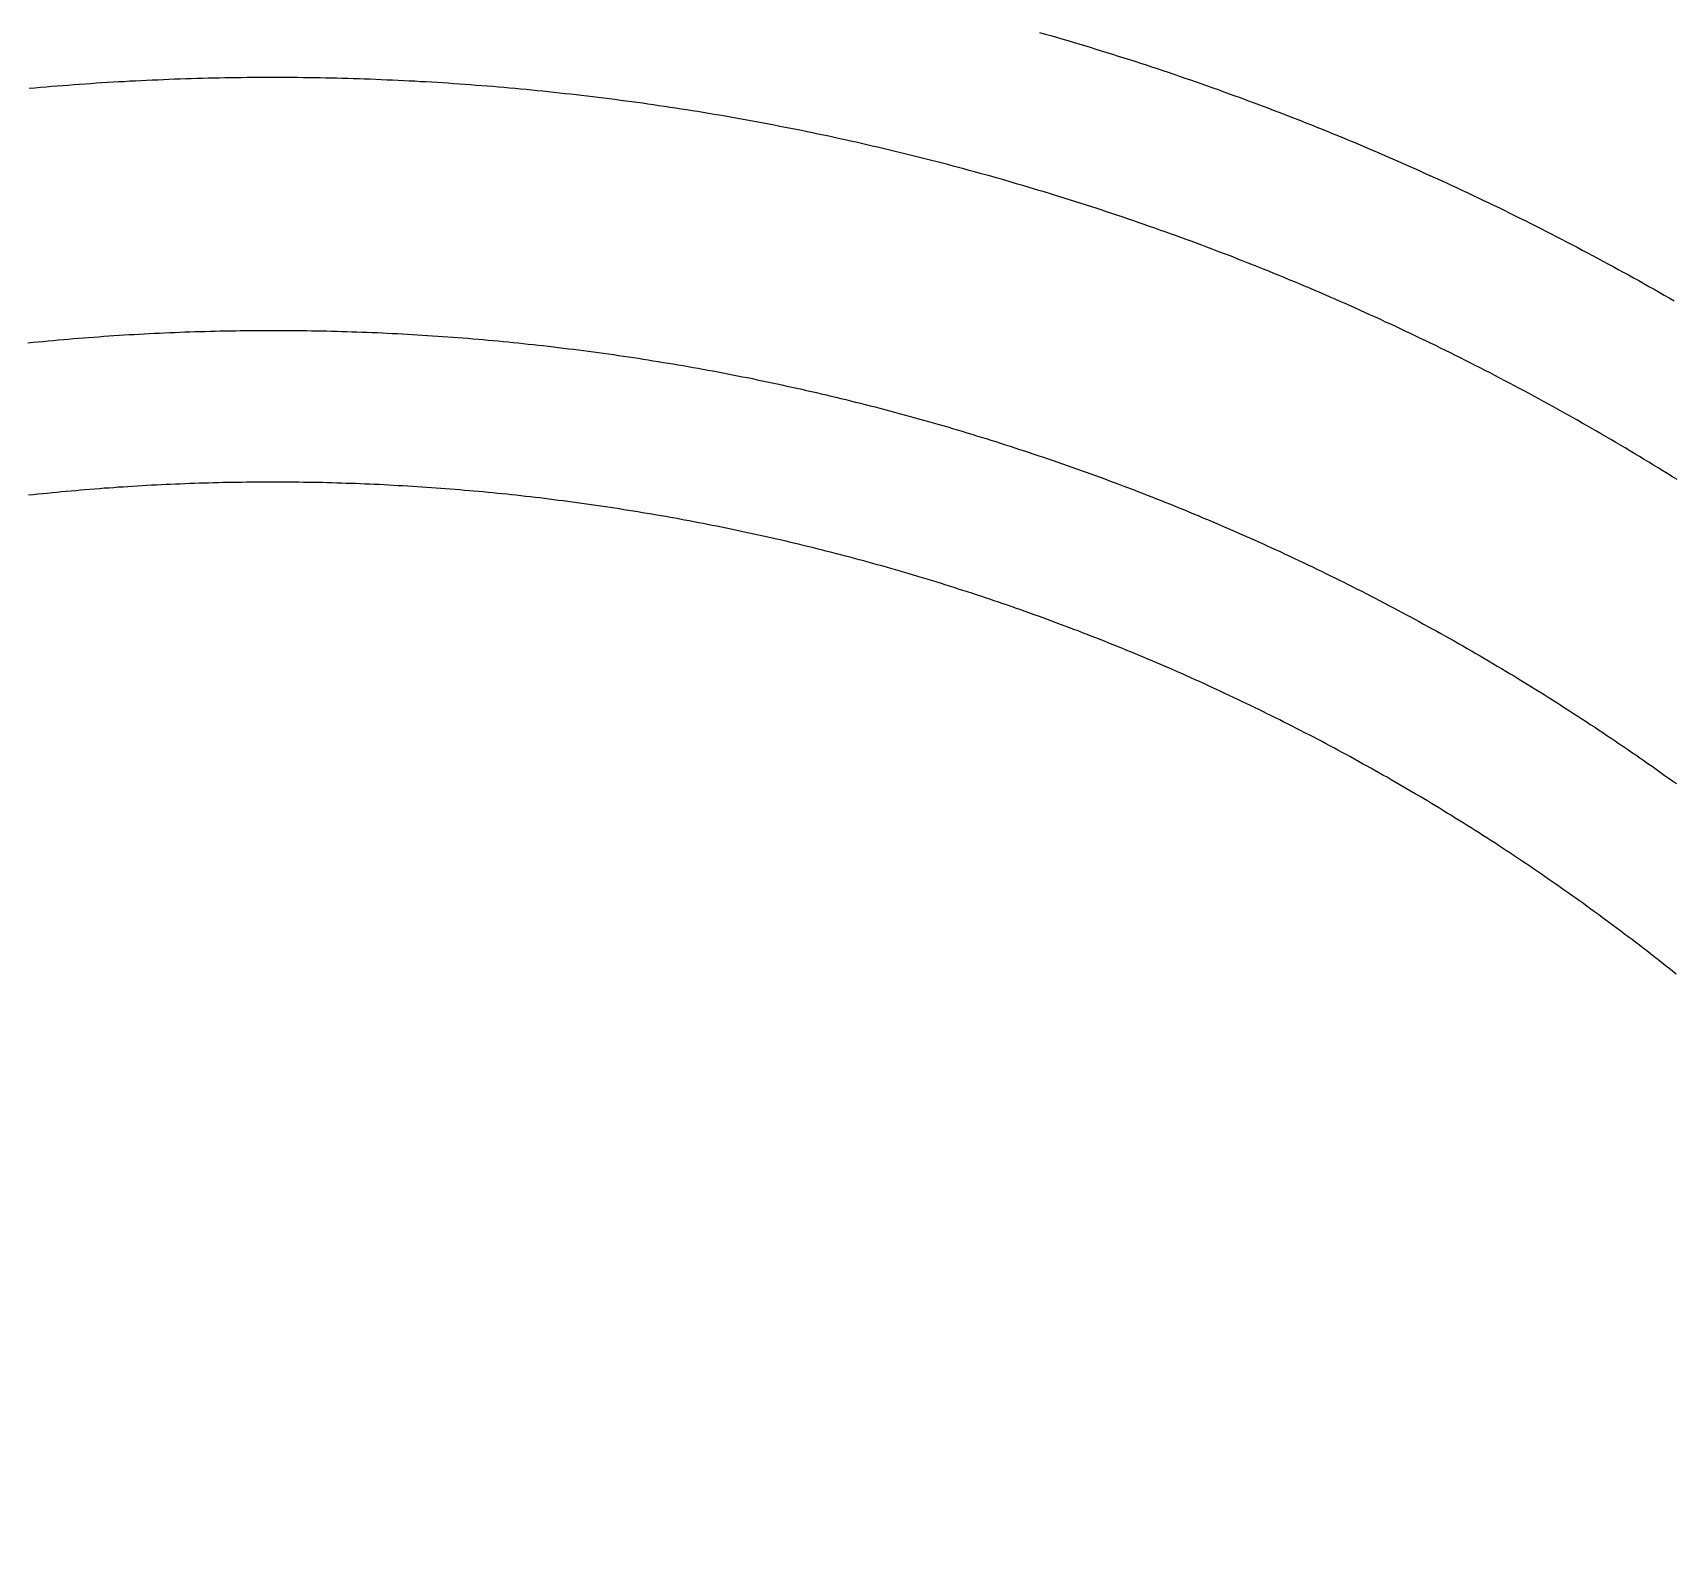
# Model space of a CAD drawing. Header units: inches. Extents: x -43479 to 56521, y -44741 to 59530.
# Drawn here: x -9964 to -8666, y 40124 to 41313 of the extents above; entities that cross this region are included whole.
import ezdxf

# ---------------------------------------------------------------- set-up
doc = ezdxf.new("R2010")
doc.units = ezdxf.units.IN
doc.header["$MEASUREMENT"] = 0

# ---------------------------------------------------------------- blocks, each defined once
blk = doc.blocks.new('kanishk_spiralEditV1')
for points in [[(2191.5, -713.4), (2187.1, -712.1), (2182.6, -710.8), (2178.1, -709.5), (2173.7, -708.2), (2169.2, -706.9), (2164.8, -705.6), (2160.3, -704.3), (2155.9, -702.9), (2151.4, -701.6), (2147, -700.2), (2142.6, -698.9), (2138.1, -697.5), (2133.7, -696.1), (2129.3, -694.7), (2124.8, -693.3), (2120.4, -691.9), (2116, -690.5), (2111.6, -689), (2107.2, -687.6), (2102.8, -686.2), (2098.4, -684.7), (2093.9, -683.2), (2089.6, -681.8), (2085.2, -680.3), (2080.8, -678.8), (2076.4, -677.3), (2072, -675.8), (2067.6, -674.2), (2063.2, -672.7), (2058.9, -671.2), (2054.5, -669.6), (2050.1, -668.1), (2045.7, -666.5), (2041.4, -664.9), (2037, -663.3), (2032.7, -661.8), (2028.3, -660.1), (2024, -658.5), (2019.6, -656.9), (2015.3, -655.3), (2011, -653.6), (2006.6, -652), (2002.3, -650.3), (1998, -648.7), (1993.6, -647), (1989.3, -645.3), (1985, -643.6), (1980.7, -641.9), (1976.4, -640.2), (1972.1, -638.5), (1967.8, -636.8), (1963.5, -635), (1959.2, -633.3), (1954.9, -631.5), (1950.6, -629.8), (1946.4, -628), (1942.1, -626.2), (1937.8, -624.4), (1933.5, -622.6), (1929.3, -620.8), (1925, -619), (1920.8, -617.2), (1916.5, -615.3), (1912.3, -613.5), (1908, -611.6), (1903.8, -609.8), (1899.5, -607.9), (1895.3, -606), (1891.1, -604.1), (1886.9, -602.2), (1882.6, -600.3), (1878.4, -598.4), (1874.2, -596.5), (1870, -594.6), (1865.8, -592.6), (1861.6, -590.7), (1857.4, -588.7), (1853.2, -586.8), (1849, -584.8), (1844.9, -582.8), (1840.7, -580.8), (1836.5, -578.8), (1832.4, -576.8), (1828.2, -574.8), (1824, -572.8), (1819.9, -570.7), (1815.7, -568.7), (1811.6, -566.6), (1807.4, -564.6), (1803.3, -562.5), (1799.2, -560.4), (1795, -558.3), (1790.9, -556.2), (1786.8, -554.1), (1782.7, -552), (1778.6, -549.9), (1774.5, -547.8), (1770.4, -545.6), (1766.3, -543.5), (1762.2, -541.3), (1758.1, -539.2), (1754, -537), (1750, -534.8), (1745.9, -532.6), (1741.8, -530.4), (1737.8, -528.2), (1733.7, -526), (1729.7, -523.8), (1725.6, -521.6), (1721.6, -519.3), (1717.5, -517.1), (1713.5, -514.8), (1709.5, -512.6), (1705.4, -510.3), (1701.4, -508), (1697.4, -505.7), (1693.4, -503.4), (1689.4, -501.1)], [(2991.6, -468), (2987.6, -468.4), (2983.6, -468.8), (2979.6, -469.1), (2975.6, -469.5), (2971.6, -469.9), (2967.6, -470.2), (2963.6, -470.6), (2959.6, -470.9), (2955.6, -471.3), (2951.6, -471.6), (2947.6, -471.9), (2943.6, -472.2), (2939.6, -472.5), (2935.6, -472.8), (2931.6, -473.1), (2927.6, -473.4), (2923.6, -473.6), (2919.6, -473.9), (2915.6, -474.2), (2911.6, -474.4), (2907.6, -474.6), (2903.6, -474.9), (2899.6, -475.1), (2895.6, -475.3), (2891.6, -475.5), (2887.5, -475.7), (2883.5, -475.9), (2879.5, -476), (2875.5, -476.2), (2871.5, -476.4), (2867.5, -476.5), (2863.5, -476.6), (2859.5, -476.8), (2855.5, -476.9), (2851.5, -477), (2847.5, -477.1), (2843.5, -477.2), (2839.5, -477.3), (2835.5, -477.4), (2831.5, -477.5), (2827.5, -477.5), (2823.5, -477.6), (2819.4, -477.6), (2815.4, -477.7), (2811.4, -477.7), (2807.4, -477.7), (2803.4, -477.7), (2799.4, -477.8), (2795.4, -477.8), (2791.4, -477.7), (2787.4, -477.7), (2783.4, -477.7), (2779.4, -477.7), (2775.4, -477.6), (2771.4, -477.6), (2767.4, -477.5), (2763.4, -477.4), (2759.4, -477.4), (2755.4, -477.3), (2751.4, -477.2), (2747.4, -477.1), (2743.4, -477), (2739.4, -476.8), (2735.4, -476.7), (2731.4, -476.6), (2727.4, -476.4), (2723.4, -476.3), (2719.4, -476.1), (2715.4, -476), (2711.4, -475.8), (2707.4, -475.6), (2703.4, -475.4), (2699.4, -475.2), (2695.4, -475), (2691.4, -474.8), (2687.4, -474.5), (2683.5, -474.3), (2679.5, -474.1), (2675.5, -473.8), (2671.5, -473.5), (2667.5, -473.3), (2663.5, -473), (2659.5, -472.7), (2655.5, -472.4), (2651.6, -472.1), (2647.6, -471.8), (2643.6, -471.5), (2639.6, -471.1), (2635.6, -470.8), (2631.6, -470.5), (2627.7, -470.1), (2623.7, -469.8), (2619.7, -469.4), (2615.7, -469), (2611.8, -468.6), (2607.8, -468.2), (2603.8, -467.8), (2599.8, -467.4), (2595.9, -467), (2591.9, -466.6), (2587.9, -466.1), (2584, -465.7), (2580, -465.2), (2576, -464.8), (2572.1, -464.3), (2568.1, -463.8), (2564.1, -463.3), (2560.2, -462.8), (2556.2, -462.3), (2552.3, -461.8), (2548.3, -461.3), (2544.3, -460.8), (2540.4, -460.2), (2536.4, -459.7), (2532.5, -459.2), (2528.5, -458.6), (2524.6, -458), (2520.6, -457.4), (2516.7, -456.9), (2512.7, -456.3), (2508.8, -455.7), (2504.9, -455.1), (2500.9, -454.4), (2497, -453.8), (2493, -453.2), (2489.1, -452.5), (2485.2, -451.9), (2481.2, -451.2), (2477.3, -450.6), (2473.4, -449.9), (2469.5, -449.2), (2465.5, -448.5), (2461.6, -447.8), (2457.7, -447.1), (2453.8, -446.4), (2449.9, -445.7), (2445.9, -444.9), (2442, -444.2), (2438.1, -443.4), (2434.2, -442.7), (2430.3, -441.9), (2426.4, -441.1), (2422.5, -440.4), (2418.6, -439.6), (2414.7, -438.8), (2410.8, -438), (2406.9, -437.2), (2403, -436.3), (2399.1, -435.5), (2395.2, -434.7), (2391.3, -433.8), (2387.4, -433), (2383.5, -432.1), (2379.6, -431.2), (2375.7, -430.3), (2371.9, -429.5), (2368, -428.6), (2364.1, -427.7), (2360.2, -426.8), (2356.4, -425.8), (2352.5, -424.9), (2348.6, -424), (2344.8, -423), (2340.9, -422.1), (2337, -421.1), (2333.2, -420.1), (2329.3, -419.2), (2325.5, -418.2), (2321.6, -417.2), (2317.8, -416.2), (2313.9, -415.2), (2310.1, -414.2), (2306.2, -413.2), (2302.4, -412.1), (2298.6, -411.1), (2294.7, -410), (2290.9, -409), (2287.1, -407.9), (2283.2, -406.8), (2279.4, -405.8), (2275.6, -404.7), (2271.8, -403.6), (2267.9, -402.5), (2264.1, -401.4), (2260.3, -400.2), (2256.5, -399.1), (2252.7, -398), (2248.9, -396.8), (2245.1, -395.7), (2241.3, -394.5), (2237.5, -393.4), (2233.7, -392.2), (2229.9, -391), (2226.1, -389.8), (2222.3, -388.6), (2218.5, -387.4), (2214.8, -386.2), (2211, -385), (2207.2, -383.7), (2203.4, -382.5), (2199.7, -381.3), (2195.9, -380), (2192.1, -378.7), (2188.4, -377.5), (2184.6, -376.2), (2180.8, -374.9), (2177.1, -373.6), (2173.3, -372.3), (2169.6, -371), (2165.9, -369.7), (2162.1, -368.4), (2158.4, -367), (2154.6, -365.7), (2150.9, -364.4), (2147.2, -363), (2143.5, -361.6), (2139.7, -360.3), (2136, -358.9), (2132.3, -357.5), (2128.6, -356.1), (2124.9, -354.7), (2121.2, -353.3), (2117.5, -351.9), (2113.8, -350.5), (2110.1, -349), (2106.4, -347.6), (2102.7, -346.2), (2099, -344.7), (2095.3, -343.2), (2091.6, -341.8), (2087.9, -340.3), (2084.3, -338.8), (2080.6, -337.3), (2076.9, -335.8), (2073.3, -334.3), (2069.6, -332.8), (2065.9, -331.3), (2062.3, -329.7), (2058.6, -328.2), (2055, -326.7), (2051.3, -325.1), (2047.7, -323.5), (2044.1, -322), (2040.4, -320.4), (2036.8, -318.8), (2033.2, -317.2), (2029.5, -315.6), (2025.9, -314), (2022.3, -312.4), (2018.7, -310.8), (2015.1, -309.2), (2011.5, -307.5), (2007.9, -305.9), (2004.3, -304.2), (2000.7, -302.6), (1997.1, -300.9), (1993.5, -299.2), (1989.9, -297.5), (1986.3, -295.9), (1982.8, -294.2), (1979.2, -292.5), (1975.6, -290.8), (1972.1, -289), (1968.5, -287.3), (1964.9, -285.6), (1961.4, -283.8), (1957.8, -282.1), (1954.3, -280.3), (1950.8, -278.6), (1947.2, -276.8), (1943.7, -275), (1940.2, -273.2), (1936.6, -271.5), (1933.1, -269.7), (1929.6, -267.9), (1926.1, -266), (1922.6, -264.2), (1919.1, -262.4), (1915.6, -260.6), (1912.1, -258.7), (1908.6, -256.9), (1905.1, -255), (1901.6, -253.1), (1898.1, -251.3), (1894.6, -249.4), (1891.2, -247.5), (1887.7, -245.6), (1884.2, -243.7), (1880.8, -241.8), (1877.3, -239.9), (1873.9, -238), (1870.4, -236.1), (1867, -234.1), (1863.5, -232.2), (1860.1, -230.2), (1856.7, -228.3), (1853.2, -226.3), (1849.8, -224.3), (1846.4, -222.4), (1843, -220.4), (1839.6, -218.4), (1836.2, -216.4), (1832.8, -214.4), (1829.4, -212.4), (1826, -210.4), (1822.6, -208.3), (1819.2, -206.3), (1815.8, -204.3), (1812.5, -202.2), (1809.1, -200.2), (1805.7, -198.1), (1802.4, -196), (1799, -193.9), (1795.7, -191.9), (1792.3, -189.8), (1789, -187.7), (1785.6, -185.6), (1782.3, -183.5), (1779, -181.4), (1775.6, -179.2), (1772.3, -177.1), (1769, -175), (1765.7, -172.8), (1762.4, -170.7), (1759.1, -168.5), (1755.8, -166.3), (1752.5, -164.2), (1749.2, -162), (1745.9, -159.8), (1742.7, -157.6), (1739.4, -155.4), (1736.1, -153.2), (1732.9, -151), (1729.6, -148.8), (1726.4, -146.6), (1723.1, -144.3), (1719.9, -142.1), (1716.6, -139.9), (1713.4, -137.6), (1710.2, -135.3), (1706.9, -133.1), (1703.7, -130.8), (1700.5, -128.5), (1697.3, -126.2), (1694.1, -124), (1690.9, -121.7), (1687.7, -119.4)], [(1688, 31.2), (1690.9, 28.9), (1693.8, 26.6), (1696.7, 24.3), (1699.5, 22), (1702.4, 19.7), (1705.3, 17.4), (1708.2, 15.2), (1711.1, 12.9), (1714.1, 10.7), (1717, 8.4), (1719.9, 6.2), (1722.8, 3.9), (1725.8, 1.7), (1728.7, -0.5), (1731.6, -2.7), (1734.6, -4.9), (1737.5, -7.1), (1740.5, -9.3), (1743.5, -11.5), (1746.4, -13.7), (1749.4, -15.9), (1752.4, -18.1), (1755.4, -20.2), (1758.3, -22.4), (1761.3, -24.6), (1764.3, -26.7), (1767.3, -28.9), (1770.3, -31), (1773.3, -33.1), (1776.4, -35.3), (1779.4, -37.4), (1782.4, -39.5), (1785.4, -41.6), (1788.5, -43.7), (1791.5, -45.8), (1794.5, -47.9), (1797.6, -50), (1800.6, -52), (1803.7, -54.1), (1806.8, -56.2), (1809.8, -58.2), (1812.9, -60.3), (1816, -62.3), (1819, -64.4), (1822.1, -66.4), (1825.2, -68.4), (1828.3, -70.4), (1831.4, -72.5), (1834.5, -74.5), (1837.6, -76.5), (1840.7, -78.5), (1843.8, -80.4), (1846.9, -82.4), (1850.1, -84.4), (1853.2, -86.4), (1856.3, -88.3), (1859.4, -90.3), (1862.6, -92.2), (1865.7, -94.2), (1868.9, -96.1), (1872, -98), (1875.2, -100), (1878.3, -101.9), (1881.5, -103.8), (1884.7, -105.7), (1887.8, -107.6), (1891, -109.5), (1894.2, -111.4), (1897.4, -113.2), (1900.6, -115.1), (1903.8, -117), (1907, -118.8), (1910.2, -120.7), (1913.4, -122.5), (1916.6, -124.4), (1919.8, -126.2), (1923, -128), (1926.2, -129.8), (1929.5, -131.6), (1932.7, -133.4), (1935.9, -135.2), (1939.2, -137), (1942.4, -138.8), (1945.6, -140.6), (1948.9, -142.4), (1952.1, -144.1), (1955.4, -145.9), (1958.7, -147.6), (1961.9, -149.4), (1965.2, -151.1), (1968.5, -152.9), (1971.7, -154.6), (1975, -156.3), (1978.3, -158), (1981.6, -159.7), (1984.9, -161.4), (1988.2, -163.1), (1991.5, -164.8), (1994.8, -166.4), (1998.1, -168.1), (2001.4, -169.8), (2004.7, -171.4), (2008, -173.1), (2011.3, -174.7), (2014.7, -176.4), (2018, -178), (2021.3, -179.6), (2024.7, -181.2), (2028, -182.8), (2031.4, -184.4), (2034.7, -186), (2038, -187.6), (2041.4, -189.2), (2044.8, -190.8), (2048.1, -192.3), (2051.5, -193.9), (2054.8, -195.4), (2058.2, -197), (2061.6, -198.5), (2065, -200.1), (2068.3, -201.6), (2071.7, -203.1), (2075.1, -204.6), (2078.5, -206.1), (2081.9, -207.6), (2085.3, -209.1), (2088.7, -210.6), (2092.1, -212.1), (2095.5, -213.5), (2098.9, -215), (2102.3, -216.4), (2105.8, -217.9), (2109.2, -219.3), (2112.6, -220.8), (2116, -222.2), (2119.5, -223.6), (2122.9, -225), (2126.3, -226.4), (2129.8, -227.8), (2133.2, -229.2), (2136.7, -230.6), (2140.1, -232), (2143.6, -233.3), (2147, -234.7), (2150.5, -236), (2153.9, -237.4), (2157.4, -238.7), (2160.9, -240.1), (2164.3, -241.4), (2167.8, -242.7), (2171.3, -244), (2174.8, -245.3), (2178.2, -246.6), (2181.7, -247.9), (2185.2, -249.2), (2188.7, -250.5), (2192.2, -251.7), (2195.7, -253), (2199.2, -254.3), (2202.7, -255.5), (2206.2, -256.7), (2209.7, -258), (2213.2, -259.2), (2216.7, -260.4), (2220.2, -261.6), (2223.8, -262.8), (2227.3, -264), (2230.8, -265.2), (2234.3, -266.4), (2237.9, -267.6), (2241.4, -268.7), (2244.9, -269.9), (2248.5, -271), (2252, -272.2), (2255.6, -273.3), (2259.1, -274.4), (2262.6, -275.6), (2266.2, -276.7), (2269.8, -277.8), (2273.3, -278.9), (2276.9, -280), (2280.4, -281.1), (2284, -282.1), (2287.6, -283.2), (2291.1, -284.3), (2294.7, -285.3), (2298.3, -286.4), (2301.8, -287.4), (2305.4, -288.4), (2309, -289.5), (2312.6, -290.5), (2316.2, -291.5), (2319.8, -292.5), (2323.3, -293.5), (2326.9, -294.5), (2330.5, -295.5), (2334.1, -296.4), (2337.7, -297.4), (2341.3, -298.4), (2344.9, -299.3), (2348.5, -300.3), (2352.1, -301.2), (2355.7, -302.1), (2359.4, -303), (2363, -304), (2366.6, -304.9), (2370.2, -305.8), (2373.8, -306.6), (2377.4, -307.5), (2381.1, -308.4), (2384.7, -309.3), (2388.3, -310.1), (2392, -311), (2395.6, -311.8), (2399.2, -312.7), (2402.9, -313.5), (2406.5, -314.3), (2410.1, -315.1), (2413.8, -315.9), (2417.4, -316.7), (2421.1, -317.5), (2424.7, -318.3), (2428.4, -319.1), (2432, -319.9), (2435.7, -320.6), (2439.3, -321.4), (2443, -322.1), (2446.6, -322.9), (2450.3, -323.6), (2454, -324.3), (2457.6, -325), (2461.3, -325.7), (2465, -326.4), (2468.6, -327.1), (2472.3, -327.8), (2476, -328.5), (2479.6, -329.2), (2483.3, -329.8), (2487, -330.5), (2490.7, -331.1), (2494.3, -331.8), (2498, -332.4), (2501.7, -333), (2505.4, -333.6), (2509.1, -334.3), (2512.8, -334.9), (2516.5, -335.4), (2520.2, -336), (2523.8, -336.6), (2527.5, -337.2), (2531.2, -337.7), (2534.9, -338.3), (2538.6, -338.8), (2542.3, -339.4), (2546, -339.9), (2549.7, -340.4), (2553.4, -341), (2557.1, -341.5), (2560.8, -342), (2564.5, -342.5), (2568.3, -342.9), (2572, -343.4), (2575.7, -343.9), (2579.4, -344.4), (2583.1, -344.8), (2586.8, -345.3), (2590.5, -345.7), (2594.2, -346.1), (2598, -346.5), (2601.7, -347), (2605.4, -347.4), (2609.1, -347.8), (2612.8, -348.2), (2616.6, -348.5), (2620.3, -348.9), (2624, -349.3), (2627.7, -349.7), (2631.5, -350), (2635.2, -350.4), (2638.9, -350.7), (2642.7, -351), (2646.4, -351.3), (2650.1, -351.7), (2653.8, -352), (2657.6, -352.3), (2661.3, -352.6), (2665, -352.8), (2668.8, -353.1), (2672.5, -353.4), (2676.3, -353.6), (2680, -353.9), (2683.7, -354.1), (2687.5, -354.4), (2691.2, -354.6), (2695, -354.8), (2698.7, -355), (2702.4, -355.2), (2706.2, -355.4), (2709.9, -355.6), (2713.7, -355.8), (2717.4, -356), (2721.2, -356.1), (2724.9, -356.3), (2728.6, -356.4), (2732.4, -356.6), (2736.1, -356.7), (2739.9, -356.8), (2743.6, -357), (2747.4, -357.1), (2751.1, -357.2), (2754.9, -357.3), (2758.6, -357.4), (2762.4, -357.4), (2766.1, -357.5), (2769.9, -357.6), (2773.6, -357.6), (2777.4, -357.7), (2781.1, -357.7), (2784.9, -357.8), (2788.7, -357.8), (2792.4, -357.8), (2796.2, -357.8), (2799.9, -357.8), (2803.7, -357.8), (2807.4, -357.8), (2811.2, -357.8), (2814.9, -357.7), (2818.7, -357.7), (2822.4, -357.6), (2826.2, -357.6), (2829.9, -357.5), (2833.7, -357.5), (2837.5, -357.4), (2841.2, -357.3), (2845, -357.2), (2848.7, -357.1), (2852.5, -357), (2856.2, -356.9), (2860, -356.7), (2863.7, -356.6), (2867.5, -356.5), (2871.2, -356.3), (2875, -356.2), (2878.8, -356), (2882.5, -355.8), (2886.3, -355.6), (2890, -355.5), (2893.8, -355.3), (2897.5, -355.1), (2901.3, -354.8), (2905, -354.6), (2908.8, -354.4), (2912.5, -354.2), (2916.3, -353.9), (2920, -353.7), (2923.8, -353.4), (2927.5, -353.1), (2931.3, -352.9), (2935.1, -352.6), (2938.8, -352.3), (2942.6, -352), (2946.3, -351.7), (2950.1, -351.4), (2953.8, -351), (2957.5, -350.7), (2961.3, -350.4), (2965, -350), (2968.8, -349.7), (2972.5, -349.3), (2976.3, -348.9), (2980, -348.6), (2983.8, -348.2), (2987.5, -347.8), (2991.3, -347.4)], [(1687.2, -359.8), (1690.9, -362.1), (1694.6, -364.4), (1698.3, -366.7), (1702, -369), (1705.7, -371.3), (1709.5, -373.6), (1713.2, -375.8), (1716.9, -378.1), (1720.7, -380.3), (1724.4, -382.6), (1728.2, -384.8), (1731.9, -387), (1735.7, -389.2), (1739.5, -391.4), (1743.2, -393.6), (1747, -395.8), (1750.8, -398), (1754.6, -400.2), (1758.4, -402.4), (1762.2, -404.5), (1766, -406.7), (1769.8, -408.8), (1773.6, -411), (1777.4, -413.1), (1781.2, -415.2), (1785, -417.3), (1788.9, -419.4), (1792.7, -421.5), (1796.5, -423.6), (1800.4, -425.7), (1804.2, -427.8), (1808.1, -429.9), (1811.9, -431.9), (1815.8, -434), (1819.6, -436), (1823.5, -438), (1827.4, -440.1), (1831.3, -442.1), (1835.1, -444.1), (1839, -446.1), (1842.9, -448.1), (1846.8, -450.1), (1850.7, -452.1), (1854.6, -454), (1858.5, -456), (1862.4, -457.9), (1866.4, -459.9), (1870.3, -461.8), (1874.2, -463.8), (1878.1, -465.7), (1882.1, -467.6), (1886, -469.5), (1890, -471.4), (1893.9, -473.3), (1897.9, -475.2), (1901.8, -477), (1905.8, -478.9), (1909.7, -480.8), (1913.7, -482.6), (1917.7, -484.4), (1921.6, -486.3), (1925.6, -488.1), (1929.6, -489.9), (1933.6, -491.7), (1937.6, -493.5), (1941.6, -495.3), (1945.6, -497.1), (1949.6, -498.9), (1953.6, -500.6), (1957.6, -502.4), (1961.6, -504.1), (1965.6, -505.9), (1969.7, -507.6), (1973.7, -509.3), (1977.7, -511.1), (1981.8, -512.8), (1985.8, -514.5), (1989.8, -516.1), (1993.9, -517.8), (1997.9, -519.5), (2002, -521.2), (2006, -522.8), (2010.1, -524.5), (2014.2, -526.1), (2018.2, -527.7), (2022.3, -529.4), (2026.4, -531), (2030.4, -532.6), (2034.5, -534.2), (2038.6, -535.8), (2042.7, -537.4), (2046.8, -538.9), (2050.9, -540.5), (2055, -542), (2059.1, -543.6), (2063.2, -545.1), (2067.3, -546.7), (2071.4, -548.2), (2075.5, -549.7), (2079.7, -551.2), (2083.8, -552.7), (2087.9, -554.2), (2092, -555.7), (2096.2, -557.1), (2100.3, -558.6), (2104.4, -560), (2108.6, -561.5), (2112.7, -562.9), (2116.9, -564.3), (2121, -565.8), (2125.2, -567.2), (2129.4, -568.6), (2133.5, -570), (2137.7, -571.3), (2141.8, -572.7), (2146, -574.1), (2150.2, -575.4), (2154.4, -576.8), (2158.6, -578.1), (2162.7, -579.5), (2166.9, -580.8), (2171.1, -582.1), (2175.3, -583.4), (2179.5, -584.7), (2183.7, -586), (2187.9, -587.3), (2192.1, -588.5), (2196.3, -589.8), (2200.5, -591.1), (2204.7, -592.3), (2208.9, -593.5), (2213.2, -594.8), (2217.4, -596), (2221.6, -597.2), (2225.8, -598.4), (2230.1, -599.6), (2234.3, -600.8), (2238.5, -601.9), (2242.8, -603.1), (2247, -604.3), (2251.3, -605.4), (2255.5, -606.5), (2259.7, -607.7), (2264, -608.8), (2268.2, -609.9), (2272.5, -611), (2276.8, -612.1), (2281, -613.2), (2285.3, -614.3), (2289.6, -615.3), (2293.8, -616.4), (2298.1, -617.4), (2302.4, -618.5), (2306.6, -619.5), (2310.9, -620.5), (2315.2, -621.5), (2319.5, -622.6), (2323.8, -623.5), (2328, -624.5), (2332.3, -625.5), (2336.6, -626.5), (2340.9, -627.4), (2345.2, -628.4), (2349.5, -629.3), (2353.8, -630.3), (2358.1, -631.2), (2362.4, -632.1), (2366.7, -633), (2371, -633.9), (2375.3, -634.8), (2379.7, -635.7), (2384, -636.6), (2388.3, -637.4), (2392.6, -638.3), (2396.9, -639.1), (2401.3, -639.9), (2405.6, -640.8), (2409.9, -641.6), (2414.2, -642.4), (2418.6, -643.2), (2422.9, -644), (2427.2, -644.8), (2431.6, -645.5), (2435.9, -646.3), (2440.2, -647.1), (2444.6, -647.8), (2448.9, -648.5), (2453.3, -649.3), (2457.6, -650), (2462, -650.7), (2466.3, -651.4), (2470.7, -652.1), (2475, -652.8), (2479.4, -653.4), (2483.7, -654.1), (2488.1, -654.7), (2492.5, -655.4), (2496.8, -656), (2501.2, -656.6), (2505.5, -657.3), (2509.9, -657.9), (2514.3, -658.5), (2518.6, -659.1), (2523, -659.6), (2527.4, -660.2), (2531.8, -660.8), (2536.1, -661.3), (2540.5, -661.9), (2544.9, -662.4), (2549.3, -662.9), (2553.7, -663.4), (2558, -664), (2562.4, -664.5), (2566.8, -664.9), (2571.2, -665.4), (2575.6, -665.9), (2580, -666.4), (2584.3, -666.8), (2588.7, -667.2), (2593.1, -667.7), (2597.5, -668.1), (2601.9, -668.5), (2606.3, -668.9), (2610.7, -669.3), (2615.1, -669.7), (2619.5, -670.1), (2623.9, -670.5), (2628.3, -670.8), (2632.7, -671.2), (2637.1, -671.5), (2641.5, -671.9), (2645.9, -672.2), (2650.3, -672.5), (2654.7, -672.8), (2659.1, -673.1), (2663.5, -673.4), (2667.9, -673.7), (2672.3, -673.9), (2676.8, -674.2), (2681.2, -674.4), (2685.6, -674.7), (2690, -674.9), (2694.4, -675.1), (2698.8, -675.3), (2703.2, -675.5), (2707.6, -675.7), (2712.1, -675.9), (2716.5, -676.1), (2720.9, -676.3), (2725.3, -676.4), (2729.7, -676.6), (2734.1, -676.7), (2738.6, -676.8), (2743, -677), (2747.4, -677.1), (2751.8, -677.2), (2756.2, -677.3), (2760.6, -677.4), (2765.1, -677.4), (2769.5, -677.5), (2773.9, -677.5), (2778.3, -677.6), (2782.8, -677.6), (2787.2, -677.7), (2791.6, -677.7), (2796, -677.7), (2800.4, -677.7), (2804.9, -677.7), (2809.3, -677.7), (2813.7, -677.6), (2818.1, -677.6), (2822.6, -677.5), (2827, -677.5), (2831.4, -677.4), (2835.8, -677.4), (2840.3, -677.3), (2844.7, -677.2), (2849.1, -677.1), (2853.5, -677), (2858, -676.8), (2862.4, -676.7), (2866.8, -676.6), (2871.2, -676.4), (2875.7, -676.3), (2880.1, -676.1), (2884.5, -675.9), (2888.9, -675.7), (2893.3, -675.5), (2897.8, -675.3), (2902.2, -675.1), (2906.6, -674.9), (2911, -674.7), (2915.5, -674.4), (2919.9, -674.2), (2924.3, -673.9), (2928.7, -673.7), (2933.1, -673.4), (2937.6, -673.1), (2942, -672.8), (2946.4, -672.5), (2950.8, -672.2), (2955.2, -671.8), (2959.7, -671.5), (2964.1, -671.2), (2968.5, -670.8), (2972.9, -670.5), (2977.3, -670.1), (2981.7, -669.7), (2986.2, -669.3), (2990.6, -668.9)]]:
    blk.add_lwpolyline(points)

msp = doc.modelspace()

# ---------------------------------------------------------------- linework, layer by layer
msp.add_circle((6520.5, 9529.6), 50000)

# ---------------------------------------------------------------- block references
at = {"rotation": 180.0000000048064}
msp.add_blockref('kanishk_spiralEditV1', (-6975.9, 40600), dxfattribs=at)

doc.saveas('drawing.dxf')
